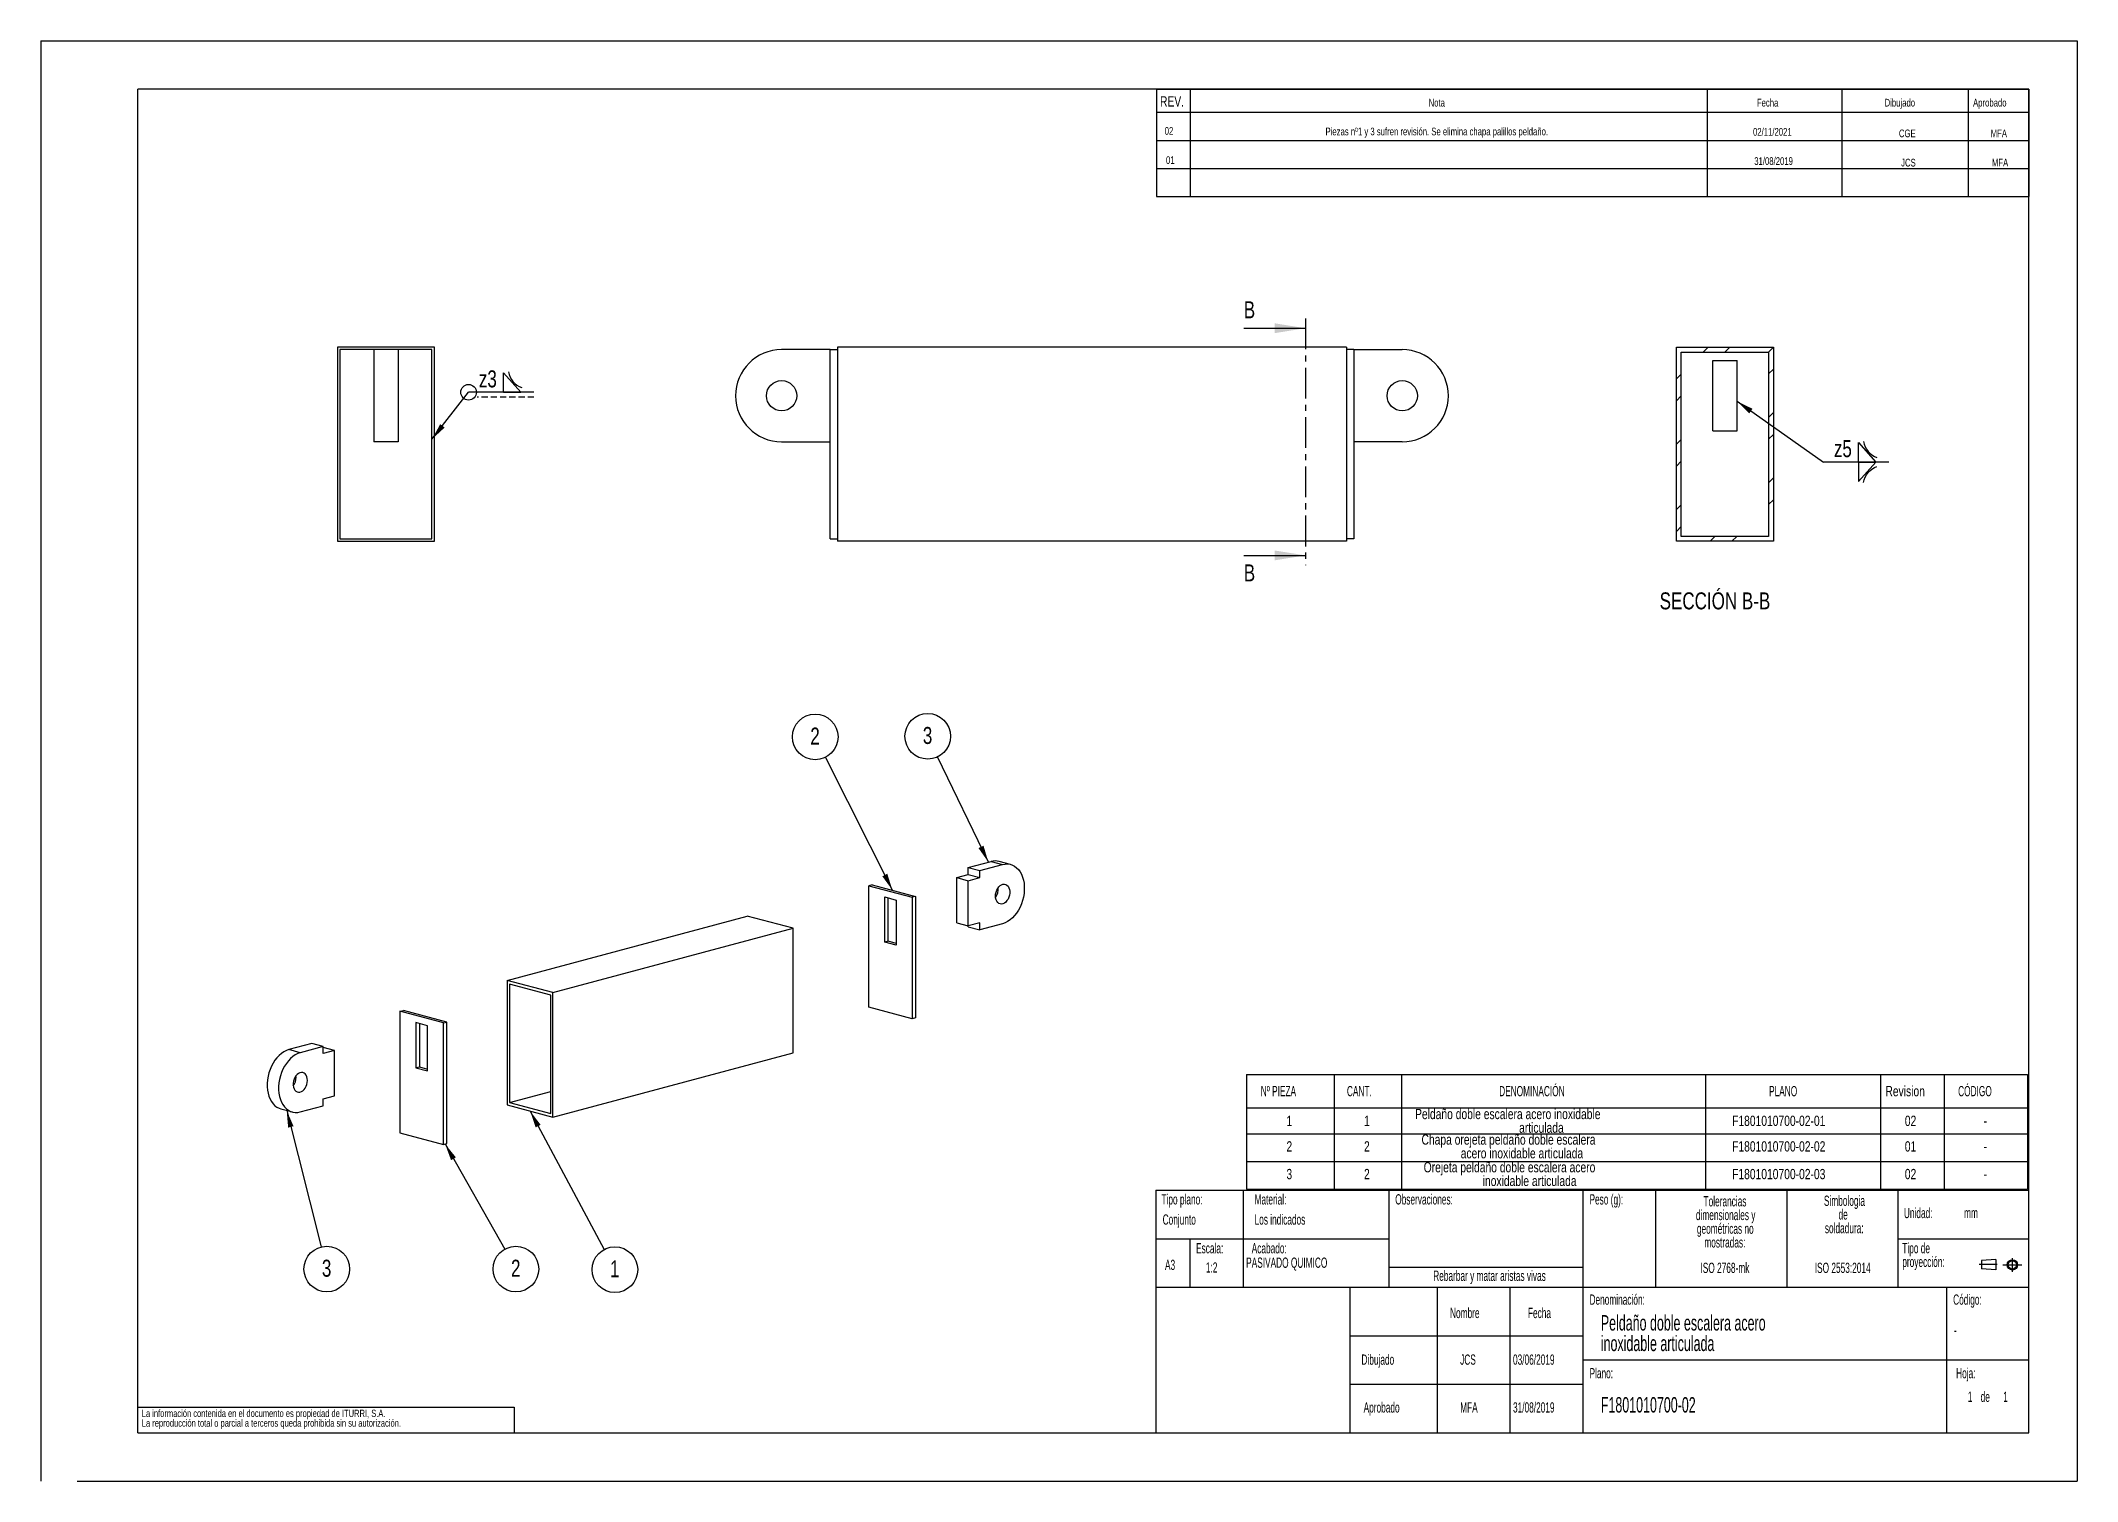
# Model space of a CAD drawing. Extents: x 0 to 840, y 0 to 594.
import ezdxf

# ---------------------------------------------------------------- set-up
doc = ezdxf.new("R2010")
doc.units = 0
doc.header["$LTSCALE"] = 2
for name, pattern in [('CENTER', [10.16, 6.35, -1.27, 1.27, -1.27]), ('CENTERX2', [20.32, 12.7, -2.54, 2.54, -2.54]), ('HIDDEN', [1.905, 1.27, -0.635])]:
    doc.linetypes.add(name, pattern=pattern)
doc.layers.get('0').update_dxf_attribs({"linetype": 'CONTINUOUS'})
doc.layers.add('FORMATO', color=7, linetype='CONTINUOUS')
doc.layers.add('SLD-0', color=179, linetype='CONTINUOUS')
doc.styles.add('SLDTEXTSTYLE0', font='TXT', dxfattribs={"width": 0.605})
doc.styles.add('SLDTEXTSTYLE1', font='TXT', dxfattribs={"width": 0.75})
doc.dimstyles.new('SLDDIMSTYLE0', dxfattribs={"dimtxt": 0.18, "dimasz": 7, "dimexe": 0, "dimexo": 0.0625, "dimgap": 0, "dimtad": 0, "dimtih": 1, "dimtoh": 1, "dimdec": 0, "dimrnd": 1e-09, "dimzin": 0, "dimtxsty": 'STANDARD', "dimsah": 1, "dimcen": 0.09, "dimazin": 3, "dimtfac": 7, "dimtdec": 0, "dimtofl": 0, "dimtmove": 0, "dimatfit": 3, "dimtolj": 1, "dimtzin": 0})

# ---------------------------------------------------------------- blocks, each defined once
blk = doc.blocks.new('BLOQUE3')
at = {"color": 7, "linetype": 'CENTERX2'}
for p, q in [((795.85, 260.11), (789.6, 260.11)), ((797.76, 260.04), (804.32, 260.04)), ((801.04, 257.69), (801.04, 262.39))]:
    blk.add_line(p, q, dxfattribs=at)
at = {"color": 7, "linetype": 'CONTINUOUS'}
for p, q in [((795.37, 261.89), (790.46, 261.54)), ((790.46, 261.54), (790.46, 258.68)), ((795.37, 261.89), (795.37, 258.33)), ((795.37, 258.33), (790.46, 258.68))]:
    blk.add_line(p, q, dxfattribs=at)
for radius in [1.78, 1.43]:
    blk.add_circle((801.04, 260.04), radius, dxfattribs=at)
blk = doc.blocks.new('SW_NOTE_0')
at = {"layer": 'SLD-0', "color": 0, "attachment_point": 2, "style": 'SLDTEXTSTYLE0'}
for s, insert, char_height in [('dimensionales y', (15.09, -0.19), 4.2333), ('Tolerancias', (14.82, 5.46), 4.2333), ('geométricas no', (14.93, -5.83), 4.2333), ('mostradas:', (14.76, -11.48), 4.233)]:
    blk.add_mtext(s, dxfattribs=dict(at, insert=insert, char_height=char_height))
blk = doc.blocks.new('SW_NOTE_0_1')
at = {"layer": 'SLD-0', "color": 0, "attachment_point": 1, "style": 'SLDTEXTSTYLE0'}
for s, insert, char_height in [('Tipo de', (0, 5.46), 4.233), ('proyección:', (0, -0.19), 4.2333)]:
    blk.add_mtext(s, dxfattribs=dict(at, insert=insert, char_height=char_height))
blk = doc.blocks.new('SW_NOTE_0_2')
at = {"layer": 'SLD-0', "color": 0, "char_height": 4.233, "attachment_point": 2, "style": 'SLDTEXTSTYLE0'}
for s, insert in [('Simbologia', (14.22, 5.46)), ('de', (13.68, -0.19)), ('soldadura:', (14.13, -5.83))]:
    blk.add_mtext(s, dxfattribs=dict(at, insert=insert))
blk = doc.blocks.new('SW_NOTE_0_3')
at = {"layer": 'SLD-0', "color": 0, "char_height": 3, "attachment_point": 1, "style": 'SLDTEXTSTYLE1'}
for s, insert in [('La información contenida en el documento es propiedad de ITURRI, S.A.', (0, 3.86)), ('La reproducción total o parcial a terceros queda prohibida sin su autorización.', (0, -0.14))]:
    blk.add_mtext(s, dxfattribs=dict(at, insert=insert))
blk = doc.blocks.new('SW_NOTE_0_4')
at = {"layer": 'SLD-0', "color": 0, "char_height": 6.35, "attachment_point": 1, "style": 'SLDTEXTSTYLE0'}
for s, insert in [('Peldaño doble escalera acero', (0, 8.19)), ('inoxidable articulada', (0, -0.28))]:
    blk.add_mtext(s, dxfattribs=dict(at, insert=insert))
blk = doc.blocks.new('SW_TABLEANNOTATION_0')
at = {"layer": 'FORMATO', "color": 0}
for p, q in [((0, 0), (0, -13.79)), ((0, 0), (36.2, 0)), ((36.2, 0), (36.2, -13.79)), ((36.2, 0), (63.99, 0)), ((63.99, 0), (63.99, -13.79)), ((63.99, 0), (189.39, 0)), ((189.39, 0), (189.39, -13.79)), ((189.39, 0), (261.59, 0)), ((261.59, 0), (261.59, -13.79)), ((261.59, 0), (287.85, 0)), ((287.85, 0), (287.85, -13.79)), ((287.85, 0), (322.21, 0)), ((322.21, 0), (322.21, -13.79)), ((0, -13.79), (36.2, -13.79)), ((0, -13.79), (0, -24.5)), ((36.2, -13.79), (63.99, -13.79)), ((36.2, -13.79), (36.2, -24.5)), ((63.99, -13.79), (189.39, -13.79)), ((63.99, -13.79), (63.99, -24.5)), ((189.39, -13.79), (261.59, -13.79)), ((189.39, -13.79), (189.39, -24.5)), ((261.59, -13.79), (287.85, -13.79)), ((261.59, -13.79), (261.59, -24.5)), ((287.85, -13.79), (322.21, -13.79)), ((287.85, -13.79), (287.85, -24.5)), ((322.21, -13.79), (322.21, -24.5)), ((0, -24.5), (0, -35.91)), ((0, -24.5), (36.2, -24.5)), ((36.2, -24.5), (36.2, -35.91)), ((36.2, -24.5), (63.99, -24.5)), ((63.99, -24.5), (63.99, -35.91)), ((63.99, -24.5), (189.39, -24.5)), ((189.39, -24.5), (189.39, -35.91)), ((189.39, -24.5), (261.59, -24.5)), ((261.59, -24.5), (261.59, -35.91)), ((261.59, -24.5), (287.85, -24.5)), ((287.85, -24.5), (287.85, -35.91)), ((287.85, -24.5), (322.21, -24.5)), ((322.21, -24.5), (322.21, -35.91)), ((0, -35.91), (0, -47.32)), ((0, -35.91), (36.2, -35.91)), ((36.2, -35.91), (36.2, -47.32)), ((36.2, -35.91), (63.99, -35.91)), ((63.99, -35.91), (63.99, -47.32)), ((63.99, -35.91), (189.39, -35.91)), ((189.39, -35.91), (189.39, -47.32)), ((189.39, -35.91), (261.59, -35.91)), ((261.59, -35.91), (261.59, -47.32)), ((261.59, -35.91), (287.85, -35.91)), ((287.85, -35.91), (287.85, -47.32)), ((287.85, -35.91), (322.21, -35.91)), ((322.21, -35.91), (322.21, -47.32)), ((0, -47.32), (36.2, -47.32)), ((36.2, -47.32), (63.99, -47.32)), ((63.99, -47.32), (189.39, -47.32)), ((189.39, -47.32), (261.59, -47.32)), ((261.59, -47.32), (287.85, -47.32)), ((287.85, -47.32), (322.21, -47.32))]:
    blk.add_line(p, q, dxfattribs=at)
at = {"layer": 'FORMATO', "color": 0, "attachment_point": 1}
for s, insert, char_height, style in [('Nº PIEZA', (5.94, -4.78), 4.233, 'SLDTEXTSTYLE0'), ('CANT.', (41.47, -4.78), 4.233, 'SLDTEXTSTYLE0'), ('DENOMINACIÓN', (104.27, -4.78), 4.2333, 'SLDTEXTSTYLE0'), ('PLANO', (215.61, -4.78), 4.233, 'SLDTEXTSTYLE0'), ('Revision', (263.59, -4.78), 4.233, 'SLDTEXTSTYLE1'), ('CÓDIGO', (293.58, -4.78), 4.233, 'SLDTEXTSTYLE0'), ('Peldaño doble escalera acero inoxidable', (69.59, -14.21), 4.2333, 'SLDTEXTSTYLE1'), ('1', (16.54, -17.03), 4.23, 'SLDTEXTSTYLE1'), ('1', (48.53, -17.03), 4.23, 'SLDTEXTSTYLE1'), ('Chapa orejeta peldaño doble escalera', (72.24, -24.75), 4.2333, 'SLDTEXTSTYLE1'), ('articulada', (112.49, -19.85), 4.233, 'SLDTEXTSTYLE1'), ('F1801010700-02-01', (200.35, -17.03), 4.2333, 'SLDTEXTSTYLE1'), ('02', (271.59, -17.03), 4.233, 'SLDTEXTSTYLE1'), ('-', (304.09, -17.03), 4.23, 'SLDTEXTSTYLE1'), ('2', (16.54, -27.57), 4.23, 'SLDTEXTSTYLE1'), ('2', (48.53, -27.57), 4.23, 'SLDTEXTSTYLE1'), ('acero inoxidable articulada', (88.41, -30.39), 4.2333, 'SLDTEXTSTYLE1'), ('F1801010700-02-02', (200.35, -27.57), 4.2333, 'SLDTEXTSTYLE1'), ('01', (271.59, -27.57), 4.233, 'SLDTEXTSTYLE1'), ('-', (304.09, -27.57), 4.23, 'SLDTEXTSTYLE1'), ('3', (16.54, -38.98), 4.23, 'SLDTEXTSTYLE1'), ('2', (48.53, -38.98), 4.23, 'SLDTEXTSTYLE1'), ('Orejeta peldaño doble escalera acero', (73.14, -36.16), 4.2333, 'SLDTEXTSTYLE1'), ('inoxidable articulada', (97.48, -41.8), 4.2333, 'SLDTEXTSTYLE1'), ('F1801010700-02-03', (200.35, -38.98), 4.2333, 'SLDTEXTSTYLE1'), ('02', (271.59, -38.98), 4.233, 'SLDTEXTSTYLE1'), ('-', (304.09, -38.98), 4.23, 'SLDTEXTSTYLE1')]:
    blk.add_mtext(s, dxfattribs=dict(at, insert=insert, char_height=char_height, style=style))
blk = doc.blocks.new('SW_SYMBOL_WELD_FILL')
at = {"layer": 'FORMATO', "color": 0}
for p, q in [((200, 0), (200, 1800)), ((200, 1800), (1800, 0)), ((200, 0), (1800, 0))]:
    blk.add_line(p, q, dxfattribs=at)
blk = doc.blocks.new('SW_SYMBOL_WLDSI_FCNC')
at = {"layer": 'FORMATO', "color": 0}
blk.add_arc((2550, 2137.5), 1800, 188, 252, dxfattribs=at)
blk = doc.blocks.new('SW_WELDSYMBOL_0')
at = {"layer": 'FORMATO', "color": 0}
blk.add_line((26.96, 0), (0, 0), dxfattribs=at)
at = {"layer": 'FORMATO', "color": 0, "linetype": 'HIDDEN'}
blk.add_line((26.96, -2), (3.6, -2), dxfattribs=at)
at = {"layer": 'FORMATO', "color": 0}
blk.add_circle((0, 0), 3.24, dxfattribs=at)
at = {"layer": 'FORMATO', "color": 0, "xscale": 0.004470703125, "yscale": 0.004470703125, "zscale": 0.004470703125}
for name, p in [('SW_SYMBOL_WLDSI_FCNC', (13.08, 0.01)), ('SW_SYMBOL_WELD_FILL', (13.51, 0.01))]:
    blk.add_blockref(name, p, dxfattribs=at)
at = {"layer": 'FORMATO', "color": 0, "insert": (4.24, 9.02), "char_height": 7, "attachment_point": 1, "style": 'SLDTEXTSTYLE1'}
blk.add_mtext('z3', dxfattribs=at)
blk = doc.blocks.new('SW_WELDSYMBOL_1')
at = {"layer": 'FORMATO', "color": 0}
blk.add_line((26.96, 0), (0, 0), dxfattribs=at)
at = {"layer": 'FORMATO', "color": 0, "xscale": 0.004470703125, "yscale": 0.004470703125, "zscale": 0.004470703125}
for name, p in [('SW_SYMBOL_WLDSI_FCNC', (13.08, 0.01)), ('SW_SYMBOL_WELD_FILL', (13.51, 0.01))]:
    blk.add_blockref(name, p, dxfattribs=at)
at = {"layer": 'FORMATO', "color": 0, "extrusion": (0, 0, -1), "xscale": 0.004470703125, "yscale": 0.004470703125, "zscale": 0.004470703125, "rotation": 180}
for name, p in [('SW_SYMBOL_WELD_FILL', (-13.51, 0.01)), ('SW_SYMBOL_WLDSI_FCNC', (-13.08, 0.01))]:
    blk.add_blockref(name, p, dxfattribs=at)
at = {"layer": 'FORMATO', "color": 0, "insert": (4.24, 9.02), "char_height": 7, "attachment_point": 1, "style": 'SLDTEXTSTYLE1'}
blk.add_mtext('z5', dxfattribs=at)
blk = doc.blocks.new('SW_NOTE_0_5')
at = {"layer": 'FORMATO', "color": 0}
blk.add_circle((-4.08, 8.47), 9.41, dxfattribs=at)
at = {"layer": 'FORMATO', "color": 0, "insert": (-4.15, 12.32), "char_height": 7, "attachment_point": 2, "style": 'SLDTEXTSTYLE1'}
blk.add_mtext('3', dxfattribs=at)
blk = doc.blocks.new('SW_NOTE_0_6')
at = {"layer": 'FORMATO', "color": 0}
blk.add_circle((4.44, -8.3), 9.41, dxfattribs=at)
at = {"layer": 'FORMATO', "color": 0, "insert": (4.36, -4.45), "char_height": 7, "attachment_point": 2, "style": 'SLDTEXTSTYLE1'}
blk.add_mtext('1', dxfattribs=at)
blk = doc.blocks.new('SW_NOTE_0_7')
at = {"layer": 'FORMATO', "color": 0}
blk.add_circle((4.63, -8.19), 9.41, dxfattribs=at)
at = {"layer": 'FORMATO', "color": 0, "insert": (4.56, -4.34), "char_height": 7, "attachment_point": 2, "style": 'SLDTEXTSTYLE1'}
blk.add_mtext('2', dxfattribs=at)
blk = doc.blocks.new('SW_NOTE_0_8')
at = {"layer": 'FORMATO', "color": 0}
blk.add_circle((-4.23, 8.4), 9.41, dxfattribs=at)
at = {"layer": 'FORMATO', "color": 0, "insert": (-4.3, 12.24), "char_height": 7, "attachment_point": 2, "style": 'SLDTEXTSTYLE1'}
blk.add_mtext('2', dxfattribs=at)
blk = doc.blocks.new('SW_NOTE_0_9')
at = {"layer": 'FORMATO', "color": 0}
blk.add_circle((2.31, -9.12), 9.41, dxfattribs=at)
at = {"layer": 'FORMATO', "color": 0, "insert": (2.24, -5.27), "char_height": 7, "attachment_point": 2, "style": 'SLDTEXTSTYLE1'}
blk.add_mtext('3', dxfattribs=at)

msp = doc.modelspace()

# ---------------------------------------------------------------- linework, layer by layer
at = {"color": 7, "linetype": 'CONTINUOUS'}
for p, q in [((0, 594), (840, 594)), ((0, 594), (0, 0)), ((840, 594), (840, 0)), ((820, 574), (40, 574)), ((40, 20), (40, 574)), ((820, 20), (820, 574)), ((496.22, 475.46), (521.62, 475.46)), ((122.38, 467.62), (122.38, 387.62)), ((162.38, 467.62), (122.38, 467.62)), ((137.38, 466.62), (123.38, 466.62)), ((123.38, 466.62), (123.38, 388.62)), ((147.38, 466.62), (137.38, 466.62)), ((137.38, 466.62), (137.38, 428.62)), ((147.38, 466.62), (147.38, 428.62)), ((161.38, 466.62), (147.38, 466.62)), ((161.38, 388.62), (161.38, 466.62)), ((162.38, 387.62), (162.38, 467.62)), ((325.59, 466.62), (305.59, 466.62)), ((325.59, 388.62), (325.59, 466.62)), ((325.59, 466.62), (328.59, 466.62)), ((328.59, 467.62), (328.59, 387.62)), ((538.59, 467.62), (328.59, 467.62)), ((538.59, 467.62), (538.59, 387.62)), ((541.59, 466.62), (538.59, 466.62)), ((541.59, 466.62), (561.59, 466.62)), ((541.59, 466.62), (541.59, 388.62)), ((674.66, 387.62), (674.66, 467.62)), ((674.66, 467.62), (714.66, 467.62)), ((676.66, 389.62), (676.66, 465.62)), ((676.66, 465.62), (712.66, 465.62)), ((685.72, 465.62), (687.72, 467.62)), ((689.66, 462.12), (699.66, 462.12)), ((689.66, 433.12), (689.66, 462.12)), ((694.7, 465.62), (696.7, 467.62)), ((699.66, 433.12), (699.66, 462.12)), ((712.66, 465.62), (714.66, 467.62)), ((712.66, 465.62), (712.66, 389.62)), ((714.66, 467.62), (714.66, 387.62)), ((674.66, 454.56), (676.66, 456.56)), ((712.66, 456.64), (714.66, 458.64)), ((674.66, 445.58), (676.66, 447.58)), ((712.66, 438.68), (714.66, 440.68)), ((147.38, 428.62), (137.38, 428.62)), ((305.59, 428.62), (325.59, 428.62)), ((561.59, 428.62), (541.59, 428.62)), ((674.66, 427.62), (676.66, 429.62)), ((689.66, 433.12), (699.66, 433.12)), ((712.66, 429.7), (714.66, 431.7)), ((674.66, 418.64), (676.66, 420.64)), ((712.66, 411.73), (714.66, 413.73)), ((712.66, 402.75), (714.66, 404.75)), ((674.66, 400.68), (676.66, 402.68)), ((122.38, 387.62), (162.38, 387.62)), ((123.38, 388.62), (161.38, 388.62)), ((325.59, 388.62), (328.59, 388.62)), ((538.59, 387.62), (328.59, 387.62)), ((541.59, 388.62), (538.59, 388.62)), ((674.66, 391.7), (676.66, 393.7)), ((714.66, 387.62), (674.66, 387.62)), ((712.66, 389.62), (676.66, 389.62)), ((688.54, 387.62), (690.54, 389.62)), ((697.52, 387.62), (699.52, 389.62)), ((496.22, 381.78), (521.62, 381.78)), ((382.6, 253.05), (392.03, 255.58)), ((382.6, 253.05), (387.32, 251.79)), ((382.6, 250.16), (382.6, 253.05)), ((387.32, 251.79), (396.74, 254.31)), ((392.03, 255.58), (396.74, 254.31)), ((400.02, 254.34), (395.31, 255.61)), ((342.96, 245.97), (341.55, 245.59)), ((341.55, 195.49), (341.55, 245.59)), ((341.55, 245.59), (359.46, 240.79)), ((342.96, 245.97), (360.87, 241.17)), ((377.89, 248.9), (382.6, 250.16)), ((377.89, 248.9), (382.6, 247.63)), ((377.89, 230.27), (377.89, 248.9)), ((382.6, 250.16), (387.32, 248.9)), ((382.6, 247.63), (387.32, 248.9)), ((382.6, 229.01), (382.6, 247.63)), ((387.32, 248.9), (387.32, 251.79)), ((348.14, 240.93), (352.86, 239.67)), ((348.14, 222.3), (348.14, 240.93)), ((349.56, 222.68), (349.56, 240.55)), ((352.86, 239.67), (352.86, 221.04)), ((360.87, 241.17), (359.46, 240.79)), ((359.46, 240.79), (359.46, 190.69)), ((360.87, 241.17), (360.87, 191.07)), ((192.44, 206.53), (291.43, 233.06)), ((211.29, 201.48), (310.29, 228)), ((310.29, 228), (291.43, 233.06)), ((310.29, 176.62), (310.29, 228)), ((377.89, 230.27), (382.6, 229.01)), ((387.32, 230.27), (382.6, 229.01)), ((382.6, 228.64), (382.6, 229.01)), ((382.6, 228.64), (387.32, 227.38)), ((387.32, 227.38), (387.32, 230.27)), ((396.74, 229.91), (387.32, 227.38)), ((349.56, 222.68), (348.14, 222.3)), ((352.86, 221.04), (348.14, 222.3)), ((352.86, 221.8), (349.56, 222.68)), ((211.29, 201.48), (192.44, 206.53)), ((192.44, 206.53), (192.44, 155.15)), ((210.35, 200.45), (193.38, 205)), ((193.38, 205), (193.38, 156.18)), ((148.17, 193.78), (149.58, 194.16)), ((166.08, 188.98), (148.17, 193.78)), ((148.17, 193.78), (148.17, 143.68)), ((167.5, 189.36), (149.58, 194.16)), ((210.35, 151.64), (210.35, 200.45)), ((211.29, 150.1), (211.29, 201.48)), ((359.46, 190.69), (341.55, 195.49)), ((159.48, 187.86), (154.77, 189.12)), ((154.77, 189.12), (154.77, 170.49)), ((156.18, 188.74), (156.18, 170.87)), ((159.48, 169.23), (159.48, 187.86)), ((166.08, 188.98), (167.5, 189.36)), ((166.08, 138.88), (166.08, 188.98)), ((167.5, 139.26), (167.5, 189.36)), ((360.87, 191.07), (359.46, 190.69)), ((111.79, 180.5), (102.36, 177.97)), ((107.07, 176.71), (102.36, 177.97)), ((116.5, 179.23), (107.07, 176.71)), ((116.5, 179.23), (111.79, 180.5)), ((116.5, 176.34), (116.5, 179.23)), ((121.21, 177.61), (116.5, 178.87)), ((121.21, 177.61), (116.5, 176.34)), ((121.21, 158.98), (121.21, 177.61)), ((211.29, 150.1), (310.29, 176.62)), ((154.77, 170.49), (156.18, 170.87)), ((154.77, 170.49), (159.48, 169.23)), ((156.18, 170.87), (159.48, 169.99)), ((105.3, 166.56), (105.27, 167.19)), ((193.38, 156.18), (210.35, 160.73)), ((99.08, 153.53), (103.79, 152.27)), ((107.07, 152.3), (116.5, 154.83)), ((116.5, 157.72), (121.21, 158.98)), ((116.5, 154.83), (116.5, 157.72)), ((192.44, 155.15), (211.29, 150.1)), ((193.38, 156.18), (210.35, 151.64)), ((148.17, 143.68), (166.08, 138.88)), ((166.08, 138.88), (167.5, 139.26)), ((460, 120), (820, 120)), ((460, 120), (460, 20)), ((40, 20), (820, 20)), ((15.06, 0), (840, 0))]:
    msp.add_line(p, q, dxfattribs=at)
at = {"color": 7, "linetype": 'CENTER'}
msp.add_line((521.62, 479.46), (521.62, 377.78), dxfattribs=at)
at = {"color": 7, "linetype": 'CONTINUOUS', "flags": 128}
for points in [[(396.74, 254.31), (397.78, 254.51), (398.81, 254.54), (399.81, 254.4), (400.76, 254.09), (401.67, 253.62), (402.5, 253), (403.26, 252.23), (403.93, 251.32), (404.5, 250.29), (404.97, 249.15), (405.32, 247.91), (405.57, 246.59), (405.69, 245.21), (405.69, 243.8), (405.57, 242.35), (405.32, 240.91), (404.97, 239.48), (404.5, 238.09), (403.93, 236.75), (403.26, 235.48), (402.5, 234.3), (401.67, 233.23), (400.76, 232.28), (399.81, 231.46), (398.81, 230.79), (397.78, 230.27), (396.74, 229.91)], [(393.8, 241.32), (393.86, 242.14), (394.04, 242.97), (394.33, 243.75), (394.71, 244.48), (395.19, 245.1), (395.72, 245.6), (396.3, 245.96), (396.89, 246.16), (397.48, 246.19), (398.04, 246.06), (398.55, 245.77), (398.98, 245.32), (399.32, 244.75), (399.56, 244.06), (399.68, 243.3), (399.68, 242.49), (399.56, 241.66), (399.32, 240.85), (398.98, 240.09), (398.55, 239.42), (398.04, 238.85), (397.48, 238.42), (396.89, 238.14), (396.3, 238.02), (395.72, 238.07), (395.19, 238.29), (394.71, 238.66), (394.33, 239.17), (394.04, 239.8), (393.86, 240.53), (393.8, 241.32)], [(102.36, 177.97), (101.32, 177.61), (100.29, 177.09), (99.29, 176.41), (98.34, 175.59), (97.44, 174.64), (96.6, 173.57), (95.84, 172.4), (95.17, 171.13), (94.6, 169.79), (94.13, 168.4), (93.78, 166.97), (93.54, 165.52), (93.42, 164.08), (93.42, 162.66), (93.54, 161.28), (93.78, 159.97), (94.13, 158.73), (94.6, 157.59), (95.17, 156.55), (95.84, 155.65), (96.6, 154.87), (97.44, 154.25), (98.34, 153.78), (99.08, 153.53)], [(107.07, 176.71), (106.03, 176.35), (105.01, 175.82), (104.01, 175.15), (103.05, 174.33), (102.15, 173.38), (101.32, 172.31), (100.56, 171.13), (99.89, 169.87), (99.32, 168.53), (98.85, 167.13), (98.49, 165.7), (98.25, 164.26), (98.13, 162.82), (98.13, 161.4), (98.25, 160.02), (98.49, 158.7), (98.85, 157.47), (99.32, 156.32), (99.89, 155.29), (100.56, 154.38), (101.32, 153.61), (102.15, 152.99), (103.05, 152.52), (104.01, 152.21), (105.01, 152.07), (106.03, 152.1), (107.07, 152.3)], [(110.02, 165.29), (109.96, 166.08), (109.78, 166.81), (109.49, 167.44), (109.1, 167.96), (108.63, 168.33), (108.1, 168.54), (107.52, 168.59), (106.92, 168.47), (106.33, 168.19), (105.77, 167.76), (105.27, 167.19), (104.84, 166.52), (104.5, 165.76), (104.26, 164.95), (104.14, 164.12), (104.14, 163.31), (104.26, 162.55), (104.5, 161.86), (104.84, 161.29), (105.27, 160.85), (105.77, 160.55), (106.33, 160.42), (106.92, 160.45), (107.52, 160.65), (108.1, 161.01), (108.63, 161.51), (109.1, 162.14), (109.49, 162.86), (109.78, 163.65), (109.96, 164.47), (110.02, 165.29)]]:
    msp.add_lwpolyline(points, dxfattribs=at)
at = {"color": 7, "linetype": 'CONTINUOUS'}
for centre in [(305.59, 447.62), (561.59, 447.62)]:
    msp.add_circle(centre, 6.25, dxfattribs=at)
for centre, radius, start, end in [((305.59, 447.62), 19, 90, 270), ((561.59, 447.62), 19, 270, 90), ((393.73, 249.56), 6.25, 75.34645, 105.75677), ((389.18, 244.14), 5.8, 323.46924, 6.53469), ((99.44, 166.55), 5.87, 323.6702, 0.02034)]:
    msp.add_arc(centre, radius, start, end, dxfattribs=at)
for points in [[(521.62, 475.46), (508.92, 477.49), (508.92, 473.42)], [(521.62, 381.78), (508.92, 383.81), (508.92, 379.74)]]:
    msp.add_solid(points, dxfattribs=at)
at = {"layer": 'FORMATO'}
for p, q in [((460.18, 574), (820, 574)), ((460.18, 574), (460.18, 529.73)), ((474.07, 574), (474.07, 529.73)), ((687.31, 574), (687.31, 529.73)), ((742.92, 574), (742.92, 529.73)), ((795.03, 574), (795.03, 529.73)), ((820, 574), (820, 529.73)), ((460.18, 564.53), (820, 564.53)), ((460.18, 552.93), (820, 552.93)), ((460.18, 541.33), (820, 541.33)), ((460.18, 529.73), (820, 529.73))]:
    msp.add_line(p, q, dxfattribs=at)
at = {"layer": 'SLD-0'}
for p, q in [((496, 120), (496, 80)), ((556, 120), (556, 80)), ((636, 120), (636, 80)), ((666, 120), (666, 80)), ((720.16, 120), (720.16, 80)), ((766, 120), (766, 80)), ((460, 100), (496, 100)), ((474, 100), (474, 80)), ((496, 100), (556, 100)), ((766, 100), (820, 100)), ((556, 88.32), (636, 88.32)), ((460, 80), (820, 80)), ((540, 80), (540, 20)), ((576, 80), (576, 20)), ((606, 80), (606, 20)), ((636, 80), (636, 20)), ((786, 80), (786, 20)), ((540, 60), (636, 60)), ((636, 50), (786, 50)), ((786, 50), (820, 50)), ((540, 40), (636, 40)), ((40, 30.49), (195.26, 30.49)), ((195.26, 30.49), (195.26, 20))]:
    msp.add_line(p, q, dxfattribs=at)

# ---------------------------------------------------------------- block references
at = {"color": 7, "linetype": 'CONTINUOUS', "xscale": 1.2, "yscale": 1.2, "zscale": 1.2}
msp.add_blockref('BLOQUE3', (-148.02, -222.82), dxfattribs=at)
at = {"layer": 'FORMATO', "color": 52}
for name, p in [('SW_WELDSYMBOL_0', (176.47, 449.05)), ('SW_WELDSYMBOL_1', (735.37, 420.28)), ('SW_NOTE_0_8', (323.67, 298.54)), ('SW_NOTE_0_5', (369.94, 298.71)), ('SW_NOTE_0_9', (115.68, 96.62)), ('SW_NOTE_0_7', (191.36, 95.69)), ('SW_NOTE_0_6', (232.38, 95.55))]:
    msp.add_blockref(name, p, dxfattribs=at)
at = {"layer": 'FORMATO'}
msp.add_blockref('SW_TABLEANNOTATION_0', (497.28, 167.77), dxfattribs=at)
at = {"layer": 'SLD-0'}
for name, p in [('SW_NOTE_0', (679.89, 112.11)), ('SW_NOTE_0_2', (729.75, 112.33)), ('SW_NOTE_0_1', (767.83, 92.78)), ('SW_NOTE_0_4', (643.48, 60.31)), ('SW_NOTE_0_3', (41.68, 25.64))]:
    msp.add_blockref(name, p, dxfattribs=at)

# ---------------------------------------------------------------- texts
at = {"color": 7, "linetype": 'CONTINUOUS', "char_height": 7, "attachment_point": 1, "style": 'SLDTEXTSTYLE1'}
for insert in [(496.22, 486.57), (496.22, 378.08)]:
    msp.add_mtext('B', dxfattribs=dict(at, insert=insert))
at = {"layer": 'FORMATO', "style": 'SLDTEXTSTYLE1'}
for s, insert, char_height, attachment_point in [('REV.', (461.67, 571.1), 4.233, 1), ('Nota', (572.45, 570.05), 3.175, 1), ('Fecha', (707.85, 570.05), 3.175, 1), ('Dibujado', (760.52, 570.05), 3.175, 1), ('Aprobado', (797.02, 570.05), 3.175, 1), ('02', (465.37, 558.42), 3.175, 2), ('Piezas nº1 y 3 sufren revisión. Se elimina chapa palillos peldaño.', (575.82, 558.16), 3.175, 2), ('02/11/2021', (714.23, 558.03), 3.175, 2), ('CGE', (769.89, 557.38), 3.175, 2), ('MFA', (807.65, 557.38), 3.175, 2), ('01', (465.89, 546.36), 3.175, 2), ('31/08/2019', (714.74, 545.97), 3.175, 2), ('JCS', (770.37, 545.32), 3.175, 2), ('MFA', (808.16, 545.32), 3.175, 2), ('SECCIÓN B-B', (690.56, 366.53), 7, 2)]:
    msp.add_mtext(s, dxfattribs=dict(at, insert=insert, char_height=char_height, attachment_point=attachment_point))
at = {"layer": 'SLD-0', "style": 'SLDTEXTSTYLE0'}
for s, insert, char_height, attachment_point in [('Tipo plano:', (462.26, 118.36), 4.2333, 1), ('Material:', (500.66, 118.36), 4.233, 1), ('Observaciones:', (558.68, 118.36), 4.2333, 1), ('Peso (g):', (638.81, 118.36), 4.233, 1), ('Conjunto', (462.75, 110.04), 4.233, 1), ('Los indicados', (500.66, 110.04), 4.2333, 1), ('Unidad:', (768.49, 112.74), 4.233, 1), ('mm', (793.32, 112.74), 4.233, 1), ('Escala:', (476.53, 98.2), 4.233, 1), ('Acabado:', (499.48, 98.2), 4.233, 1), ('A3', (463.72, 91.35), 4.233, 1), ('1:2', (480.58, 90.27), 4.233, 1), ('PASIVADO QUIMICO', (497.19, 92.25), 4.2333, 1), ('Rebarbar y matar aristas vivas', (597.57, 86.85), 4.2333, 2), ('ISO 2768-mk', (694.67, 90.12), 4.2333, 2), ('ISO 2553:2014', (743.25, 90.12), 4.2333, 2), ('Denominación:', (638.81, 77.03), 4.2333, 1), ('Código:', (788.8, 77.03), 4.233, 1), ('Nombre', (581.28, 71.51), 4.233, 1), ('Fecha', (613.42, 71.51), 4.233, 1), ('-', (789.17, 64.39), 4.23, 1), ('Dibujado', (544.75, 52.28), 4.233, 1), ('JCS', (585.47, 52.28), 4.233, 1), ('03/06/2019', (607.26, 52.28), 4.233, 1), ('Plano:', (638.81, 46.68), 4.233, 1), ('Hoja:', (790.03, 46.68), 4.233, 1), ('F1801010700-02', (643.48, 34.69), 6.35, 1), ('1', (794.83, 36.95), 4.23, 1), ('1', (794.83, 36.95), 4.23, 1), ('de', (800.16, 36.95), 4.233, 1), ('de', (800.16, 36.95), 4.233, 1), ('1', (809.46, 36.95), 4.23, 1), ('1', (809.46, 36.95), 4.23, 1), ('Aprobado', (545.65, 32.56), 4.233, 1), ('MFA', (585.47, 32.56), 4.233, 1), ('31/08/2019', (607.26, 32.56), 4.233, 1)]:
    msp.add_mtext(s, dxfattribs=dict(at, insert=insert, char_height=char_height, attachment_point=attachment_point))

# ---------------------------------------------------------------- leaders
at = {"layer": 'FORMATO', "color": 52}
for points in [[(161.38, 429.68), (176.47, 449.05)], [(699.66, 445.31), (735.37, 420.28)], [(351.3, 243.73), (323.67, 298.54)], [(390.87, 255.27), (369.94, 298.71)], [(101.44, 152.9), (115.68, 96.62)], [(201.87, 152.62), (232.38, 95.55)], [(166.79, 139.07), (191.36, 95.69)]]:
    msp.add_leader(points, dimstyle='SLDDIMSTYLE0', dxfattribs=at)

doc.saveas('drawing.dxf')
